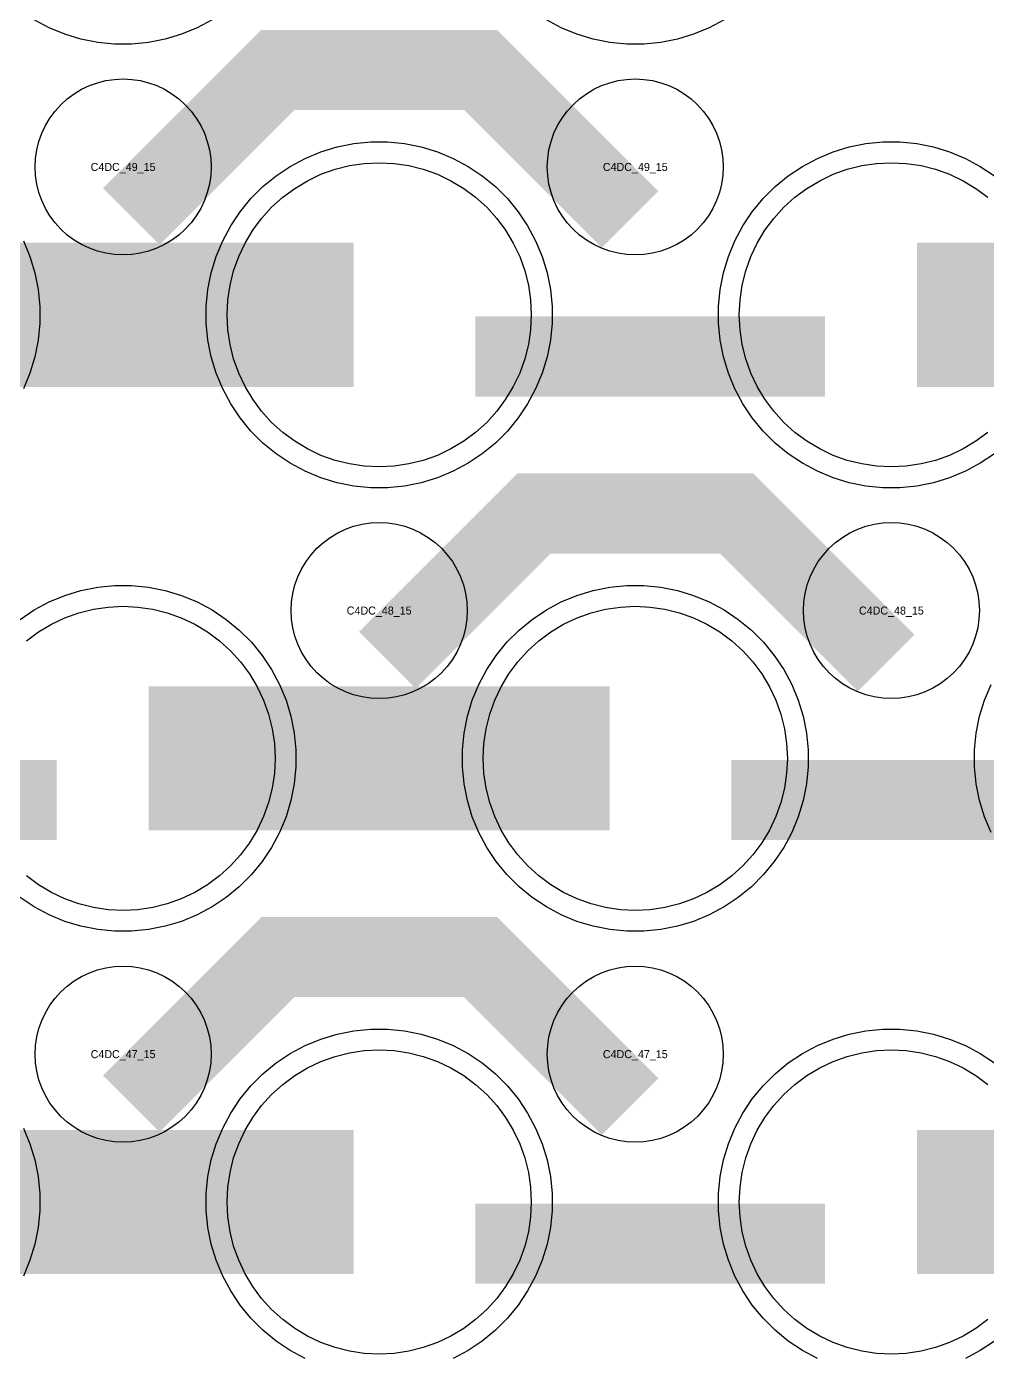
# Model space of a CAD drawing. Extents: x -11880 to 11880, y -14992 to 14992.
# Drawn here: x -7230.1 to -6930, y -8375.6 to -7959.9 of the extents above; entities that cross this region are included whole.
import ezdxf
from ezdxf.enums import TextEntityAlignment as Align

# ---------------------------------------------------------------- set-up
doc = ezdxf.new("R2010")
doc.units = 0
doc.header["$MEASUREMENT"] = 0
for name, color, linetype in [('GDS_775_DT_237', 138, 'CONTINUOUS'), ('RDL1_FS', 34, 'CONTINUOUS'), ('RDL_BS', 160, 'CONTINUOUS')]:
    doc.layers.add(name, color=color, linetype=linetype)

msp = doc.modelspace()

# ---------------------------------------------------------------- linework, layer by layer
at = {"layer": 'RDL1_FS'}
msp.add_lwpolyline([(-7120, -8097.434), (-7124.657, -8097.205), (-7129.268, -8096.521), (-7133.791, -8095.389), (-7138.181, -8093.817), (-7142.395, -8091.825), (-7146.395, -8089.427), (-7150.14, -8086.649), (-7153.594, -8083.519), (-7156.724, -8080.065), (-7159.502, -8076.32), (-7161.9, -8072.32), (-7163.892, -8068.106), (-7165.464, -8063.716), (-7166.596, -8059.193), (-7167.28, -8054.582), (-7167.509, -8049.925), (-7167.28, -8045.268), (-7166.596, -8040.657), (-7165.464, -8036.134), (-7163.892, -8031.744), (-7161.9, -8027.53), (-7159.502, -8023.53), (-7156.724, -8019.785), (-7153.594, -8016.331), (-7150.14, -8013.201), (-7146.395, -8010.423), (-7142.395, -8008.025), (-7138.181, -8006.033), (-7133.791, -8004.461), (-7129.268, -8003.329), (-7124.657, -8002.645), (-7120, -8002.416), (-7115.343, -8002.645), (-7110.732, -8003.329), (-7106.209, -8004.461), (-7101.819, -8006.033), (-7097.605, -8008.025), (-7093.605, -8010.423), (-7089.86, -8013.201), (-7086.406, -8016.331), (-7083.276, -8019.785), (-7080.498, -8023.53), (-7078.1, -8027.53), (-7076.108, -8031.744), (-7074.536, -8036.134), (-7073.404, -8040.657), (-7072.72, -8045.268), (-7072.491, -8049.925), (-7072.72, -8054.582), (-7073.404, -8059.193), (-7074.536, -8063.716), (-7076.108, -8068.106), (-7078.1, -8072.32), (-7080.498, -8076.32), (-7083.276, -8080.065), (-7086.406, -8083.519), (-7089.86, -8086.649), (-7093.605, -8089.427), (-7097.605, -8091.825), (-7101.819, -8093.817), (-7106.209, -8095.389), (-7110.732, -8096.521), (-7115.343, -8097.205)], close=True, dxfattribs=at)
msp.add_lwpolyline([(-6929.86, -8086.649), (-6933.605, -8089.427), (-6937.605, -8091.825), (-6941.819, -8093.817), (-6946.209, -8095.389), (-6950.732, -8096.521), (-6955.343, -8097.205), (-6960, -8097.434), (-6964.657, -8097.205), (-6969.268, -8096.521), (-6973.791, -8095.389), (-6978.181, -8093.817), (-6982.395, -8091.825), (-6986.395, -8089.427), (-6990.14, -8086.649), (-6993.594, -8083.519), (-6996.724, -8080.065), (-6999.502, -8076.32), (-7001.9, -8072.32), (-7003.892, -8068.106), (-7005.464, -8063.716), (-7006.596, -8059.193), (-7007.28, -8054.582), (-7007.509, -8049.925), (-7007.28, -8045.268), (-7006.596, -8040.657), (-7005.464, -8036.134), (-7003.892, -8031.744), (-7001.9, -8027.53), (-6999.502, -8023.53), (-6996.724, -8019.785), (-6993.594, -8016.331), (-6990.14, -8013.201), (-6986.395, -8010.423), (-6982.395, -8008.025), (-6978.181, -8006.033), (-6973.791, -8004.461), (-6969.268, -8003.329), (-6964.657, -8002.645), (-6960, -8002.416), (-6955.343, -8002.645), (-6950.732, -8003.329), (-6946.209, -8004.461), (-6941.819, -8006.033), (-6937.605, -8008.025), (-6933.605, -8010.423), (-6929.86, -8013.201)], dxfattribs=at)
for points in [[(-7271.998, -8049.925, 45, 45, 0), (-7199.998, -8049.925, 45, 45, 0)], [(-7199.998, -8049.925, 45, 45, 0), (-7127.998, -8049.925, 45, 45, 0)], [(-6951.998, -8049.925, 45, 45, 0), (-6879.998, -8049.925, 45, 45, 0)]]:
    msp.add_lwpolyline(points, format="xyseb", dxfattribs=at)
at = {"layer": 'RDL1_FS', "color": 240, "true_color": 0xed1f24}
for points in [[(-7230.14, -8151.766), (-7226.395, -8148.988), (-7222.395, -8146.59), (-7218.181, -8144.598), (-7213.791, -8143.026), (-7209.268, -8141.894), (-7204.657, -8141.21), (-7200, -8140.981), (-7195.343, -8141.21), (-7190.732, -8141.894), (-7186.209, -8143.026), (-7181.819, -8144.598), (-7177.605, -8146.59), (-7173.605, -8148.988), (-7169.86, -8151.766), (-7166.406, -8154.896), (-7163.276, -8158.35), (-7160.498, -8162.095), (-7158.1, -8166.095), (-7156.108, -8170.309), (-7154.536, -8174.699), (-7153.404, -8179.222), (-7152.72, -8183.833), (-7152.491, -8188.49), (-7152.72, -8193.147), (-7153.404, -8197.758), (-7154.536, -8202.281), (-7156.108, -8206.671), (-7158.1, -8210.885), (-7160.498, -8214.885), (-7163.276, -8218.63), (-7166.406, -8222.084), (-7169.86, -8225.214), (-7173.605, -8227.992), (-7177.605, -8230.39), (-7181.819, -8232.382), (-7186.209, -8233.954), (-7190.732, -8235.086), (-7195.343, -8235.77), (-7200, -8235.999), (-7204.657, -8235.77), (-7209.268, -8235.086), (-7213.791, -8233.954), (-7218.181, -8232.382), (-7222.395, -8230.39), (-7226.395, -8227.992), (-7230.14, -8225.214)], [(-6929.86, -8363.779), (-6933.605, -8366.557), (-6937.605, -8368.955), (-6941.819, -8370.947), (-6946.209, -8372.519), (-6950.732, -8373.651), (-6955.343, -8374.335), (-6960, -8374.564), (-6964.657, -8374.335), (-6969.268, -8373.651), (-6973.791, -8372.519), (-6978.181, -8370.947), (-6982.395, -8368.955), (-6986.395, -8366.557), (-6990.14, -8363.779), (-6993.594, -8360.649), (-6996.724, -8357.195), (-6999.502, -8353.45), (-7001.9, -8349.45), (-7003.892, -8345.236), (-7005.464, -8340.846), (-7006.596, -8336.323), (-7007.28, -8331.712), (-7007.509, -8327.055), (-7007.28, -8322.398), (-7006.596, -8317.787), (-7005.464, -8313.264), (-7003.892, -8308.874), (-7001.9, -8304.66), (-6999.502, -8300.66), (-6996.724, -8296.915), (-6993.594, -8293.461), (-6990.14, -8290.331), (-6986.395, -8287.553), (-6982.395, -8285.155), (-6978.181, -8283.163), (-6973.791, -8281.591), (-6969.268, -8280.459), (-6964.657, -8279.775), (-6960, -8279.546), (-6955.343, -8279.775), (-6950.732, -8280.459), (-6946.209, -8281.591), (-6941.819, -8283.163), (-6937.605, -8285.155), (-6933.605, -8287.553), (-6929.86, -8290.331)]]:
    msp.add_lwpolyline(points, dxfattribs=at)
for points in [[(-7040, -8235.999), (-7044.657, -8235.77), (-7049.268, -8235.086), (-7053.791, -8233.954), (-7058.181, -8232.382), (-7062.395, -8230.39), (-7066.395, -8227.992), (-7070.14, -8225.214), (-7073.594, -8222.084), (-7076.724, -8218.63), (-7079.502, -8214.885), (-7081.9, -8210.885), (-7083.892, -8206.671), (-7085.464, -8202.281), (-7086.596, -8197.758), (-7087.28, -8193.147), (-7087.509, -8188.49), (-7087.28, -8183.833), (-7086.596, -8179.222), (-7085.464, -8174.699), (-7083.892, -8170.309), (-7081.9, -8166.095), (-7079.502, -8162.095), (-7076.724, -8158.35), (-7073.594, -8154.896), (-7070.14, -8151.766), (-7066.395, -8148.988), (-7062.395, -8146.59), (-7058.181, -8144.598), (-7053.791, -8143.026), (-7049.268, -8141.894), (-7044.657, -8141.21), (-7040, -8140.981), (-7035.343, -8141.21), (-7030.732, -8141.894), (-7026.209, -8143.026), (-7021.819, -8144.598), (-7017.605, -8146.59), (-7013.605, -8148.988), (-7009.86, -8151.766), (-7006.406, -8154.896), (-7003.276, -8158.35), (-7000.498, -8162.095), (-6998.1, -8166.095), (-6996.108, -8170.309), (-6994.536, -8174.699), (-6993.404, -8179.222), (-6992.72, -8183.833), (-6992.491, -8188.49), (-6992.72, -8193.147), (-6993.404, -8197.758), (-6994.536, -8202.281), (-6996.108, -8206.671), (-6998.1, -8210.885), (-7000.498, -8214.885), (-7003.276, -8218.63), (-7006.406, -8222.084), (-7009.86, -8225.214), (-7013.605, -8227.992), (-7017.605, -8230.39), (-7021.819, -8232.382), (-7026.209, -8233.954), (-7030.732, -8235.086), (-7035.343, -8235.77)], [(-7120, -8374.564), (-7124.657, -8374.335), (-7129.268, -8373.651), (-7133.791, -8372.519), (-7138.181, -8370.947), (-7142.395, -8368.955), (-7146.395, -8366.557), (-7150.14, -8363.779), (-7153.594, -8360.649), (-7156.724, -8357.195), (-7159.502, -8353.45), (-7161.9, -8349.45), (-7163.892, -8345.236), (-7165.464, -8340.846), (-7166.596, -8336.323), (-7167.28, -8331.712), (-7167.509, -8327.055), (-7167.28, -8322.398), (-7166.596, -8317.787), (-7165.464, -8313.264), (-7163.892, -8308.874), (-7161.9, -8304.66), (-7159.502, -8300.66), (-7156.724, -8296.915), (-7153.594, -8293.461), (-7150.14, -8290.331), (-7146.395, -8287.553), (-7142.395, -8285.155), (-7138.181, -8283.163), (-7133.791, -8281.591), (-7129.268, -8280.459), (-7124.657, -8279.775), (-7120, -8279.546), (-7115.343, -8279.775), (-7110.732, -8280.459), (-7106.209, -8281.591), (-7101.819, -8283.163), (-7097.605, -8285.155), (-7093.605, -8287.553), (-7089.86, -8290.331), (-7086.406, -8293.461), (-7083.276, -8296.915), (-7080.498, -8300.66), (-7078.1, -8304.66), (-7076.108, -8308.874), (-7074.536, -8313.264), (-7073.404, -8317.787), (-7072.72, -8322.398), (-7072.491, -8327.055), (-7072.72, -8331.712), (-7073.404, -8336.323), (-7074.536, -8340.846), (-7076.108, -8345.236), (-7078.1, -8349.45), (-7080.498, -8353.45), (-7083.276, -8357.195), (-7086.406, -8360.649), (-7089.86, -8363.779), (-7093.605, -8366.557), (-7097.605, -8368.955), (-7101.819, -8370.947), (-7106.209, -8372.519), (-7110.732, -8373.651), (-7115.343, -8374.335)]]:
    msp.add_lwpolyline(points, close=True, dxfattribs=at)
for points in [[(-7191.998, -8188.49, 45, 45, 0), (-7119.998, -8188.49, 45, 45, 0)], [(-7119.998, -8188.49, 45, 45, 0), (-7047.998, -8188.49, 45, 45, 0)], [(-7271.998, -8327.055, 45, 45, 0), (-7199.998, -8327.055, 45, 45, 0)], [(-7199.998, -8327.055, 45, 45, 0), (-7127.998, -8327.055, 45, 45, 0)], [(-6951.998, -8327.055, 45, 45, 0), (-6879.998, -8327.055, 45, 45, 0)]]:
    msp.add_lwpolyline(points, format="xyseb", dxfattribs=at)
at = {"layer": 'RDL_BS'}
for points in [[(-7172.223, -7957.743), (-7176.885, -7960.235), (-7181.795, -7962.266), (-7186.835, -7963.797), (-7192.062, -7964.843), (-7197.356, -7965.36), (-7202.644, -7965.36), (-7207.938, -7964.843), (-7213.165, -7963.797), (-7218.205, -7962.266), (-7223.115, -7960.235), (-7227.777, -7957.743)], [(-7012.223, -7957.743), (-7016.885, -7960.235), (-7021.795, -7962.266), (-7026.835, -7963.797), (-7032.062, -7964.843), (-7037.356, -7965.36), (-7042.644, -7965.36), (-7047.938, -7964.843), (-7053.165, -7963.797), (-7058.205, -7962.266), (-7063.115, -7960.235), (-7067.777, -7957.743)], [(-6927.809, -8093.361), (-6932.223, -8096.308), (-6936.885, -8098.8), (-6941.795, -8100.831), (-6946.835, -8102.362), (-6952.062, -8103.408), (-6957.356, -8103.925), (-6962.644, -8103.925), (-6967.938, -8103.408), (-6973.165, -8102.362), (-6978.205, -8100.831), (-6983.115, -8098.8), (-6987.777, -8096.308), (-6992.191, -8093.361), (-6996.292, -8089.999), (-7000.074, -8086.217), (-7003.436, -8082.116), (-7006.383, -8077.702), (-7008.875, -8073.04), (-7010.906, -8068.13), (-7012.437, -8063.09), (-7013.483, -8057.863), (-7014, -8052.569), (-7014, -8047.281), (-7013.483, -8041.987), (-7012.437, -8036.76), (-7010.906, -8031.72), (-7008.875, -8026.81), (-7006.383, -8022.148), (-7003.436, -8017.734), (-7000.074, -8013.633), (-6996.292, -8009.851), (-6992.191, -8006.489), (-6987.777, -8003.542), (-6983.115, -8001.05), (-6978.205, -7999.019), (-6973.165, -7997.488), (-6967.938, -7996.442), (-6962.644, -7995.925), (-6957.356, -7995.925), (-6952.062, -7996.442), (-6946.835, -7997.488), (-6941.795, -7999.019), (-6936.885, -8001.05), (-6932.223, -8003.542), (-6927.809, -8006.489)], [(-7231.125, -8026.81), (-7229.094, -8031.72), (-7227.563, -8036.76), (-7226.517, -8041.987), (-7226, -8047.281), (-7226, -8052.569), (-7226.517, -8057.863), (-7227.563, -8063.09), (-7229.094, -8068.13), (-7231.125, -8073.04)]]:
    msp.add_lwpolyline(points, dxfattribs=at)
for points in [[(-7197.438, -8019.239, 25, 25, 0), (-7151.623, -7973.424, 25, 25, 0), (-7118.07, -7973.424, 25, 25, 0)], [(-7041.599, -8020.138, 25, 25, 0), (-7088.313, -7973.424, 25, 25, 0), (-7118.071, -7973.424, 25, 25, 0)], [(-7089.984, -8062.938, 25, 25, 0), (-6980.719, -8062.938, 25, 25, 0)], [(-7117.438, -8157.804, 25, 25, 0), (-7071.623, -8111.989, 25, 25, 0), (-7038.07, -8111.989, 25, 25, 0)], [(-6961.599, -8158.703, 25, 25, 0), (-7008.313, -8111.989, 25, 25, 0), (-7038.071, -8111.989, 25, 25, 0)], [(-7197.438, -8296.369, 25, 25, 0), (-7151.623, -8250.554, 25, 25, 0), (-7118.07, -8250.554, 25, 25, 0)], [(-7041.599, -8297.268, 25, 25, 0), (-7088.313, -8250.554, 25, 25, 0), (-7118.071, -8250.554, 25, 25, 0)]]:
    msp.add_lwpolyline(points, format="xyseb", dxfattribs=at)
for points in [[(-7200, -8031.231), (-7202.693, -8031.099), (-7205.365, -8030.703), (-7207.984, -8030.046), (-7210.519, -8029.139), (-7212.956, -8027.987), (-7215.28, -8026.594), (-7217.443, -8024.991), (-7219.442, -8023.179), (-7221.254, -8021.18), (-7222.857, -8019.017), (-7224.25, -8016.693), (-7225.402, -8014.256), (-7226.309, -8011.721), (-7226.966, -8009.102), (-7227.362, -8006.43), (-7227.494, -8003.737), (-7227.362, -8001.044), (-7226.966, -7998.372), (-7226.309, -7995.753), (-7225.402, -7993.218), (-7224.25, -7990.781), (-7222.857, -7988.457), (-7221.254, -7986.294), (-7219.442, -7984.295), (-7217.443, -7982.483), (-7215.28, -7980.88), (-7212.956, -7979.487), (-7210.519, -7978.335), (-7207.984, -7977.428), (-7205.365, -7976.771), (-7202.693, -7976.375), (-7200, -7976.243), (-7197.307, -7976.375), (-7194.635, -7976.771), (-7192.016, -7977.428), (-7189.481, -7978.335), (-7187.044, -7979.487), (-7184.72, -7980.88), (-7182.557, -7982.483), (-7180.558, -7984.295), (-7178.746, -7986.294), (-7177.143, -7988.457), (-7175.75, -7990.781), (-7174.598, -7993.218), (-7173.691, -7995.753), (-7173.034, -7998.372), (-7172.638, -8001.044), (-7172.506, -8003.737), (-7172.638, -8006.43), (-7173.034, -8009.102), (-7173.691, -8011.721), (-7174.598, -8014.256), (-7175.75, -8016.693), (-7177.143, -8019.017), (-7178.746, -8021.18), (-7180.558, -8023.179), (-7182.557, -8024.991), (-7184.72, -8026.594), (-7187.044, -8027.987), (-7189.481, -8029.139), (-7192.016, -8030.046), (-7194.635, -8030.703), (-7197.307, -8031.099)], [(-7040, -8031.231), (-7042.693, -8031.099), (-7045.365, -8030.703), (-7047.984, -8030.046), (-7050.519, -8029.139), (-7052.956, -8027.987), (-7055.28, -8026.594), (-7057.443, -8024.991), (-7059.442, -8023.179), (-7061.254, -8021.18), (-7062.857, -8019.017), (-7064.25, -8016.693), (-7065.402, -8014.256), (-7066.309, -8011.721), (-7066.966, -8009.102), (-7067.362, -8006.43), (-7067.494, -8003.737), (-7067.362, -8001.044), (-7066.966, -7998.372), (-7066.309, -7995.753), (-7065.402, -7993.218), (-7064.25, -7990.781), (-7062.857, -7988.457), (-7061.254, -7986.294), (-7059.442, -7984.295), (-7057.443, -7982.483), (-7055.28, -7980.88), (-7052.956, -7979.487), (-7050.519, -7978.335), (-7047.984, -7977.428), (-7045.365, -7976.771), (-7042.693, -7976.375), (-7040, -7976.243), (-7037.307, -7976.375), (-7034.635, -7976.771), (-7032.016, -7977.428), (-7029.481, -7978.335), (-7027.044, -7979.487), (-7024.72, -7980.88), (-7022.557, -7982.483), (-7020.558, -7984.295), (-7018.746, -7986.294), (-7017.143, -7988.457), (-7015.75, -7990.781), (-7014.598, -7993.218), (-7013.691, -7995.753), (-7013.034, -7998.372), (-7012.638, -8001.044), (-7012.506, -8003.737), (-7012.638, -8006.43), (-7013.034, -8009.102), (-7013.691, -8011.721), (-7014.598, -8014.256), (-7015.75, -8016.693), (-7017.143, -8019.017), (-7018.746, -8021.18), (-7020.558, -8023.179), (-7022.557, -8024.991), (-7024.72, -8026.594), (-7027.044, -8027.987), (-7029.481, -8029.139), (-7032.016, -8030.046), (-7034.635, -8030.703), (-7037.307, -8031.099)], [(-7122.644, -8103.925), (-7127.938, -8103.408), (-7133.165, -8102.362), (-7138.205, -8100.831), (-7143.115, -8098.8), (-7147.777, -8096.308), (-7152.191, -8093.361), (-7156.292, -8089.999), (-7160.074, -8086.217), (-7163.436, -8082.116), (-7166.383, -8077.702), (-7168.875, -8073.04), (-7170.906, -8068.13), (-7172.437, -8063.09), (-7173.483, -8057.863), (-7174, -8052.569), (-7174, -8047.281), (-7173.483, -8041.987), (-7172.437, -8036.76), (-7170.906, -8031.72), (-7168.875, -8026.81), (-7166.383, -8022.148), (-7163.436, -8017.734), (-7160.074, -8013.633), (-7156.292, -8009.851), (-7152.191, -8006.489), (-7147.777, -8003.542), (-7143.115, -8001.05), (-7138.205, -7999.019), (-7133.165, -7997.488), (-7127.938, -7996.442), (-7122.644, -7995.925), (-7117.356, -7995.925), (-7112.062, -7996.442), (-7106.835, -7997.488), (-7101.795, -7999.019), (-7096.885, -8001.05), (-7092.223, -8003.542), (-7087.809, -8006.489), (-7083.708, -8009.851), (-7079.926, -8013.633), (-7076.564, -8017.734), (-7073.617, -8022.148), (-7071.125, -8026.81), (-7069.094, -8031.72), (-7067.563, -8036.76), (-7066.517, -8041.987), (-7066, -8047.281), (-7066, -8052.569), (-7066.517, -8057.863), (-7067.563, -8063.09), (-7069.094, -8068.13), (-7071.125, -8073.04), (-7073.617, -8077.702), (-7076.564, -8082.116), (-7079.926, -8086.217), (-7083.708, -8089.999), (-7087.809, -8093.361), (-7092.223, -8096.308), (-7096.885, -8098.8), (-7101.795, -8100.831), (-7106.835, -8102.362), (-7112.062, -8103.408), (-7117.356, -8103.925)], [(-7120, -8169.796), (-7122.693, -8169.664), (-7125.365, -8169.268), (-7127.984, -8168.611), (-7130.519, -8167.704), (-7132.956, -8166.552), (-7135.28, -8165.159), (-7137.443, -8163.556), (-7139.442, -8161.744), (-7141.254, -8159.745), (-7142.857, -8157.582), (-7144.25, -8155.258), (-7145.402, -8152.821), (-7146.309, -8150.286), (-7146.966, -8147.667), (-7147.362, -8144.995), (-7147.494, -8142.302), (-7147.362, -8139.609), (-7146.966, -8136.937), (-7146.309, -8134.318), (-7145.402, -8131.783), (-7144.25, -8129.346), (-7142.857, -8127.022), (-7141.254, -8124.859), (-7139.442, -8122.86), (-7137.443, -8121.048), (-7135.28, -8119.445), (-7132.956, -8118.052), (-7130.519, -8116.9), (-7127.984, -8115.993), (-7125.365, -8115.336), (-7122.693, -8114.94), (-7120, -8114.808), (-7117.307, -8114.94), (-7114.635, -8115.336), (-7112.016, -8115.993), (-7109.481, -8116.9), (-7107.044, -8118.052), (-7104.72, -8119.445), (-7102.557, -8121.048), (-7100.558, -8122.86), (-7098.746, -8124.859), (-7097.143, -8127.022), (-7095.75, -8129.346), (-7094.598, -8131.783), (-7093.691, -8134.318), (-7093.034, -8136.937), (-7092.638, -8139.609), (-7092.506, -8142.302), (-7092.638, -8144.995), (-7093.034, -8147.667), (-7093.691, -8150.286), (-7094.598, -8152.821), (-7095.75, -8155.258), (-7097.143, -8157.582), (-7098.746, -8159.745), (-7100.558, -8161.744), (-7102.557, -8163.556), (-7104.72, -8165.159), (-7107.044, -8166.552), (-7109.481, -8167.704), (-7112.016, -8168.611), (-7114.635, -8169.268), (-7117.307, -8169.664)], [(-6960, -8169.796), (-6962.693, -8169.664), (-6965.365, -8169.268), (-6967.984, -8168.611), (-6970.519, -8167.704), (-6972.956, -8166.552), (-6975.28, -8165.159), (-6977.443, -8163.556), (-6979.442, -8161.744), (-6981.254, -8159.745), (-6982.857, -8157.582), (-6984.25, -8155.258), (-6985.402, -8152.821), (-6986.309, -8150.286), (-6986.966, -8147.667), (-6987.362, -8144.995), (-6987.494, -8142.302), (-6987.362, -8139.609), (-6986.966, -8136.937), (-6986.309, -8134.318), (-6985.402, -8131.783), (-6984.25, -8129.346), (-6982.857, -8127.022), (-6981.254, -8124.859), (-6979.442, -8122.86), (-6977.443, -8121.048), (-6975.28, -8119.445), (-6972.956, -8118.052), (-6970.519, -8116.9), (-6967.984, -8115.993), (-6965.365, -8115.336), (-6962.693, -8114.94), (-6960, -8114.808), (-6957.307, -8114.94), (-6954.635, -8115.336), (-6952.016, -8115.993), (-6949.481, -8116.9), (-6947.044, -8118.052), (-6944.72, -8119.445), (-6942.557, -8121.048), (-6940.558, -8122.86), (-6938.746, -8124.859), (-6937.143, -8127.022), (-6935.75, -8129.346), (-6934.598, -8131.783), (-6933.691, -8134.318), (-6933.034, -8136.937), (-6932.638, -8139.609), (-6932.506, -8142.302), (-6932.638, -8144.995), (-6933.034, -8147.667), (-6933.691, -8150.286), (-6934.598, -8152.821), (-6935.75, -8155.258), (-6937.143, -8157.582), (-6938.746, -8159.745), (-6940.558, -8161.744), (-6942.557, -8163.556), (-6944.72, -8165.159), (-6947.044, -8166.552), (-6949.481, -8167.704), (-6952.016, -8168.611), (-6954.635, -8169.268), (-6957.307, -8169.664)], [(-7200, -8308.361), (-7202.693, -8308.229), (-7205.365, -8307.833), (-7207.984, -8307.176), (-7210.519, -8306.269), (-7212.956, -8305.117), (-7215.28, -8303.724), (-7217.443, -8302.121), (-7219.442, -8300.309), (-7221.254, -8298.31), (-7222.857, -8296.147), (-7224.25, -8293.823), (-7225.402, -8291.386), (-7226.309, -8288.851), (-7226.966, -8286.232), (-7227.362, -8283.56), (-7227.494, -8280.867), (-7227.362, -8278.174), (-7226.966, -8275.502), (-7226.309, -8272.883), (-7225.402, -8270.348), (-7224.25, -8267.911), (-7222.857, -8265.587), (-7221.254, -8263.424), (-7219.442, -8261.425), (-7217.443, -8259.613), (-7215.28, -8258.01), (-7212.956, -8256.617), (-7210.519, -8255.465), (-7207.984, -8254.558), (-7205.365, -8253.901), (-7202.693, -8253.505), (-7200, -8253.373), (-7197.307, -8253.505), (-7194.635, -8253.901), (-7192.016, -8254.558), (-7189.481, -8255.465), (-7187.044, -8256.617), (-7184.72, -8258.01), (-7182.557, -8259.613), (-7180.558, -8261.425), (-7178.746, -8263.424), (-7177.143, -8265.587), (-7175.75, -8267.911), (-7174.598, -8270.348), (-7173.691, -8272.883), (-7173.034, -8275.502), (-7172.638, -8278.174), (-7172.506, -8280.867), (-7172.638, -8283.56), (-7173.034, -8286.232), (-7173.691, -8288.851), (-7174.598, -8291.386), (-7175.75, -8293.823), (-7177.143, -8296.147), (-7178.746, -8298.31), (-7180.558, -8300.309), (-7182.557, -8302.121), (-7184.72, -8303.724), (-7187.044, -8305.117), (-7189.481, -8306.269), (-7192.016, -8307.176), (-7194.635, -8307.833), (-7197.307, -8308.229)], [(-7040, -8308.361), (-7042.693, -8308.229), (-7045.365, -8307.833), (-7047.984, -8307.176), (-7050.519, -8306.269), (-7052.956, -8305.117), (-7055.28, -8303.724), (-7057.443, -8302.121), (-7059.442, -8300.309), (-7061.254, -8298.31), (-7062.857, -8296.147), (-7064.25, -8293.823), (-7065.402, -8291.386), (-7066.309, -8288.851), (-7066.966, -8286.232), (-7067.362, -8283.56), (-7067.494, -8280.867), (-7067.362, -8278.174), (-7066.966, -8275.502), (-7066.309, -8272.883), (-7065.402, -8270.348), (-7064.25, -8267.911), (-7062.857, -8265.587), (-7061.254, -8263.424), (-7059.442, -8261.425), (-7057.443, -8259.613), (-7055.28, -8258.01), (-7052.956, -8256.617), (-7050.519, -8255.465), (-7047.984, -8254.558), (-7045.365, -8253.901), (-7042.693, -8253.505), (-7040, -8253.373), (-7037.307, -8253.505), (-7034.635, -8253.901), (-7032.016, -8254.558), (-7029.481, -8255.465), (-7027.044, -8256.617), (-7024.72, -8258.01), (-7022.557, -8259.613), (-7020.558, -8261.425), (-7018.746, -8263.424), (-7017.143, -8265.587), (-7015.75, -8267.911), (-7014.598, -8270.348), (-7013.691, -8272.883), (-7013.034, -8275.502), (-7012.638, -8278.174), (-7012.506, -8280.867), (-7012.638, -8283.56), (-7013.034, -8286.232), (-7013.691, -8288.851), (-7014.598, -8291.386), (-7015.75, -8293.823), (-7017.143, -8296.147), (-7018.746, -8298.31), (-7020.558, -8300.309), (-7022.557, -8302.121), (-7024.72, -8303.724), (-7027.044, -8305.117), (-7029.481, -8306.269), (-7032.016, -8307.176), (-7034.635, -8307.833), (-7037.307, -8308.229)]]:
    msp.add_lwpolyline(points, close=True, dxfattribs=at)
at = {"layer": 'RDL_BS', "color": 240, "true_color": 0xed1f24}
for points in [[(-7232.191, -8145.054), (-7227.777, -8142.107), (-7223.115, -8139.615), (-7218.205, -8137.584), (-7213.165, -8136.053), (-7207.938, -8135.007), (-7202.644, -8134.49), (-7197.356, -8134.49), (-7192.062, -8135.007), (-7186.835, -8136.053), (-7181.795, -8137.584), (-7176.885, -8139.615), (-7172.223, -8142.107), (-7167.809, -8145.054), (-7163.708, -8148.416), (-7159.926, -8152.198), (-7156.564, -8156.299), (-7153.617, -8160.713), (-7151.125, -8165.375), (-7149.094, -8170.285), (-7147.563, -8175.325), (-7146.517, -8180.552), (-7146, -8185.846), (-7146, -8191.134), (-7146.517, -8196.428), (-7147.563, -8201.655), (-7149.094, -8206.695), (-7151.125, -8211.605), (-7153.617, -8216.267), (-7156.564, -8220.681), (-7159.926, -8224.782), (-7163.708, -8228.564), (-7167.809, -8231.926), (-7172.223, -8234.873), (-7176.885, -8237.365), (-7181.795, -8239.396), (-7186.835, -8240.927), (-7192.062, -8241.973), (-7197.356, -8242.49), (-7202.644, -8242.49), (-7207.938, -8241.973), (-7213.165, -8240.927), (-7218.205, -8239.396), (-7223.115, -8237.365), (-7227.777, -8234.873), (-7232.191, -8231.926)], [(-6928.875, -8211.605), (-6930.906, -8206.695), (-6932.437, -8201.655), (-6933.483, -8196.428), (-6934, -8191.134), (-6934, -8185.846), (-6933.483, -8180.552), (-6932.437, -8175.325), (-6930.906, -8170.285), (-6928.875, -8165.375)], [(-7143.115, -8375.93), (-7147.777, -8373.438), (-7152.191, -8370.491), (-7156.292, -8367.129), (-7160.074, -8363.347), (-7163.436, -8359.246), (-7166.383, -8354.832), (-7168.875, -8350.17), (-7170.906, -8345.26), (-7172.437, -8340.22), (-7173.483, -8334.993), (-7174, -8329.699), (-7174, -8324.411), (-7173.483, -8319.117), (-7172.437, -8313.89), (-7170.906, -8308.85), (-7168.875, -8303.94), (-7166.383, -8299.278), (-7163.436, -8294.864), (-7160.074, -8290.763), (-7156.292, -8286.981), (-7152.191, -8283.619), (-7147.777, -8280.672), (-7143.115, -8278.18), (-7138.205, -8276.149), (-7133.165, -8274.618), (-7127.938, -8273.572), (-7122.644, -8273.055), (-7117.356, -8273.055), (-7112.062, -8273.572), (-7106.835, -8274.618), (-7101.795, -8276.149), (-7096.885, -8278.18), (-7092.223, -8280.672), (-7087.809, -8283.619), (-7083.708, -8286.981), (-7079.926, -8290.763), (-7076.564, -8294.864), (-7073.617, -8299.278), (-7071.125, -8303.94), (-7069.094, -8308.85), (-7067.563, -8313.89), (-7066.517, -8319.117), (-7066, -8324.411), (-7066, -8329.699), (-7066.517, -8334.993), (-7067.563, -8340.22), (-7069.094, -8345.26), (-7071.125, -8350.17), (-7073.617, -8354.832), (-7076.564, -8359.246), (-7079.926, -8363.347), (-7083.708, -8367.129), (-7087.809, -8370.491), (-7092.223, -8373.438), (-7096.885, -8375.93)], [(-6983.115, -8375.93), (-6987.777, -8373.438), (-6992.191, -8370.491), (-6996.292, -8367.129), (-7000.074, -8363.347), (-7003.436, -8359.246), (-7006.383, -8354.832), (-7008.875, -8350.17), (-7010.906, -8345.26), (-7012.437, -8340.22), (-7013.483, -8334.993), (-7014, -8329.699), (-7014, -8324.411), (-7013.483, -8319.117), (-7012.437, -8313.89), (-7010.906, -8308.85), (-7008.875, -8303.94), (-7006.383, -8299.278), (-7003.436, -8294.864), (-7000.074, -8290.763), (-6996.292, -8286.981), (-6992.191, -8283.619), (-6987.777, -8280.672), (-6983.115, -8278.18), (-6978.205, -8276.149), (-6973.165, -8274.618), (-6967.938, -8273.572), (-6962.644, -8273.055), (-6957.356, -8273.055), (-6952.062, -8273.572), (-6946.835, -8274.618), (-6941.795, -8276.149), (-6936.885, -8278.18), (-6932.223, -8280.672), (-6927.809, -8283.619)], [(-7231.125, -8303.94), (-7229.094, -8308.85), (-7227.563, -8313.89), (-7226.517, -8319.117), (-7226, -8324.411), (-7226, -8329.699), (-7226.517, -8334.993), (-7227.563, -8340.22), (-7229.094, -8345.26), (-7231.125, -8350.17)], [(-6927.809, -8370.491), (-6932.223, -8373.438), (-6936.885, -8375.93)]]:
    msp.add_lwpolyline(points, dxfattribs=at)
msp.add_lwpolyline([(-7042.644, -8242.49), (-7047.938, -8241.973), (-7053.165, -8240.927), (-7058.205, -8239.396), (-7063.115, -8237.365), (-7067.777, -8234.873), (-7072.191, -8231.926), (-7076.292, -8228.564), (-7080.074, -8224.782), (-7083.436, -8220.681), (-7086.383, -8216.267), (-7088.875, -8211.605), (-7090.906, -8206.695), (-7092.437, -8201.655), (-7093.483, -8196.428), (-7094, -8191.134), (-7094, -8185.846), (-7093.483, -8180.552), (-7092.437, -8175.325), (-7090.906, -8170.285), (-7088.875, -8165.375), (-7086.383, -8160.713), (-7083.436, -8156.299), (-7080.074, -8152.198), (-7076.292, -8148.416), (-7072.191, -8145.054), (-7067.777, -8142.107), (-7063.115, -8139.615), (-7058.205, -8137.584), (-7053.165, -8136.053), (-7047.938, -8135.007), (-7042.644, -8134.49), (-7037.356, -8134.49), (-7032.062, -8135.007), (-7026.835, -8136.053), (-7021.795, -8137.584), (-7016.885, -8139.615), (-7012.223, -8142.107), (-7007.809, -8145.054), (-7003.708, -8148.416), (-6999.926, -8152.198), (-6996.564, -8156.299), (-6993.617, -8160.713), (-6991.125, -8165.375), (-6989.094, -8170.285), (-6987.563, -8175.325), (-6986.517, -8180.552), (-6986, -8185.846), (-6986, -8191.134), (-6986.517, -8196.428), (-6987.563, -8201.655), (-6989.094, -8206.695), (-6991.125, -8211.605), (-6993.617, -8216.267), (-6996.564, -8220.681), (-6999.926, -8224.782), (-7003.708, -8228.564), (-7007.809, -8231.926), (-7012.223, -8234.873), (-7016.885, -8237.365), (-7021.795, -8239.396), (-7026.835, -8240.927), (-7032.062, -8241.973), (-7037.356, -8242.49)], close=True, dxfattribs=at)
for points in [[(-7329.984, -8201.503, 25, 25, 0), (-7220.719, -8201.503, 25, 25, 0)], [(-7009.984, -8201.503, 25, 25, 0), (-6900.719, -8201.503, 25, 25, 0)], [(-7089.984, -8340.068, 25, 25, 0), (-6980.719, -8340.068, 25, 25, 0)]]:
    msp.add_lwpolyline(points, format="xyseb", dxfattribs=at)

# ---------------------------------------------------------------- texts
at = {"layer": 'GDS_775_DT_237'}
for s, p in [('C4DC_49_15', (-7200, -8003.737)), ('C4DC_49_15', (-7200, -8003.737)), ('C4DC_49_15', (-7040, -8003.737)), ('C4DC_49_15', (-7040, -8003.737)), ('C4DC_48_15', (-7120, -8142.302)), ('C4DC_48_15', (-7120, -8142.302)), ('C4DC_48_15', (-6960, -8142.302)), ('C4DC_48_15', (-6960, -8142.302)), ('C4DC_47_15', (-7200, -8280.867)), ('C4DC_47_15', (-7200, -8280.867)), ('C4DC_47_15', (-7040, -8280.867)), ('C4DC_47_15', (-7040, -8280.867))]:
    msp.add_text(s, height=2.5, dxfattribs=at).set_placement(p, align=Align.MIDDLE_CENTER)

doc.saveas('drawing.dxf')
